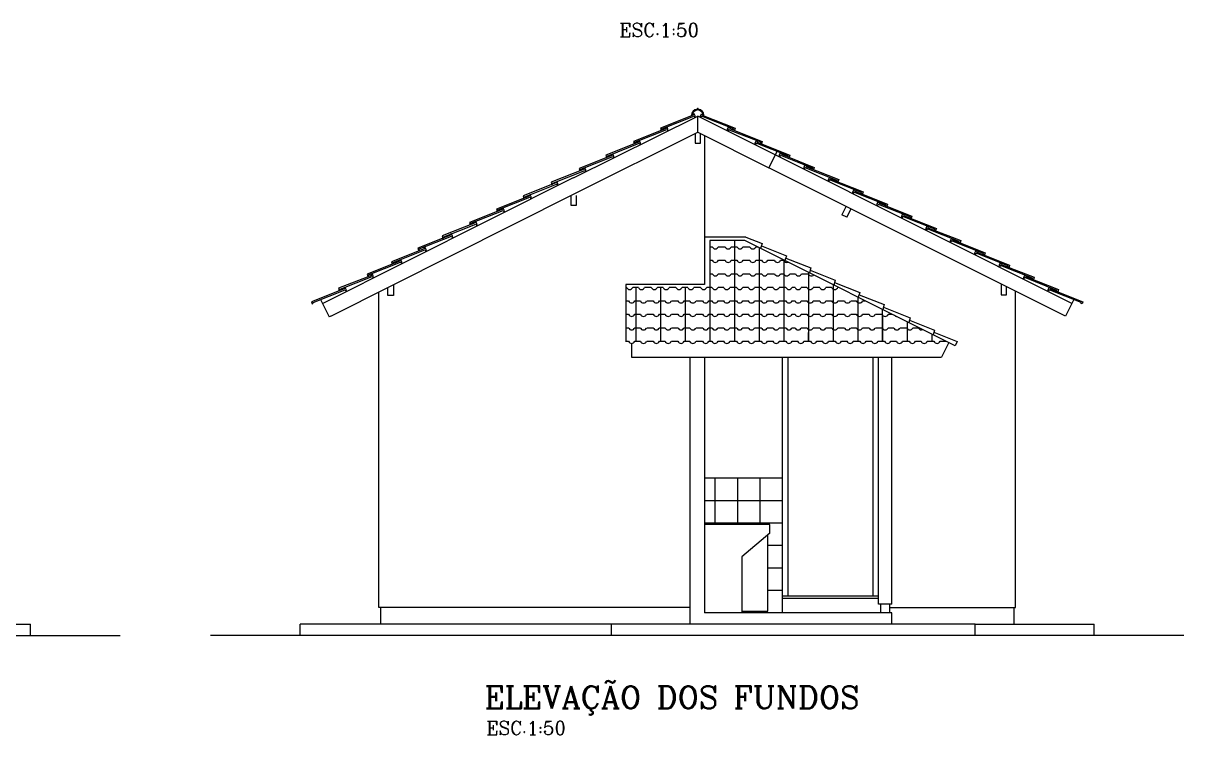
# Model space of a CAD drawing. Extents: x 359 to 444.1, y -24.8 to 1.
# Drawn here: x 414.43 to 424.78, y -24.74 to -18.4 of the extents above; entities that cross this region are included whole.
import ezdxf

# ---------------------------------------------------------------- set-up
doc = ezdxf.new("R2010")
doc.units = 0
doc.header["$LTSCALE"] = 20
doc.linetypes.add('DASHED2', pattern=[0.375, 0.25, -0.125])
for name, color, linetype in [('AZULEJO', 30, 'CONTINUOUS'), ('CONCRETO', 5, 'CONTINUOUS'), ('CORTETERRA', 244, 'CONTINUOUS'), ('PAREDE', 7, 'CONTINUOUS'), ('PORTA', 1, 'CONTINUOUS'), ('TELHADO', 30, 'CONTINUOUS'), ('TEXTO', 1, 'CONTINUOUS'), ('VISPAREDE', 5, 'CONTINUOUS'), ('VISTAL', 30, 'CONTINUOUS'), ('VISTAP', 244, 'CONTINUOUS')]:
    doc.layers.add(name, color=color, linetype=linetype)
doc.styles.add('ROMANC', font='ROMANC.SHX')

msp = doc.modelspace()

# ---------------------------------------------------------------- linework, layer by layer
at = {"layer": 'AZULEJO', "color": 30}
for p, q in [((421.204, -22.456), (420.508, -22.456)), ((420.604, -22.868), (420.604, -22.456)), ((420.804, -22.868), (420.804, -22.456)), ((421.004, -22.868), (421.004, -22.456)), ((421.204, -22.656), (420.508, -22.656)), ((421.204, -22.856), (420.508, -22.856)), ((421.204, -23.056), (421.071, -23.056)), ((421.204, -23.256), (421.071, -23.256)), ((421.204, -23.456), (421.071, -23.456))]:
    msp.add_line(p, q, dxfattribs=at)
at = {"layer": 'CONCRETO', "color": 244}
msp.add_line((421.089, -22.868), (420.508, -22.868), dxfattribs=at)
at = {"layer": 'CORTETERRA', "color": 3, "linetype": 'CONTINUOUS'}
msp.add_line((424.782, -23.856), (416.103, -23.856), dxfattribs=at)
at = {"layer": 'PAREDE', "color": 5}
for p, q in [((417.603, -23.606), (417.603, -20.796)), ((422.059, -23.576), (422.059, -21.376)), ((422.179, -23.576), (422.179, -21.376)), ((422.179, -23.576), (422.059, -23.576)), ((422.079, -23.656), (422.079, -23.576)), ((422.159, -23.656), (422.159, -23.576)), ((420.378, -23.606), (417.603, -23.606)), ((417.618, -23.606), (417.618, -23.756)), ((422.178, -23.656), (420.508, -23.656)), ((422.178, -23.756), (422.178, -23.656)), ((422.92, -23.756), (416.903, -23.756)), ((416.903, -23.856), (416.903, -23.756)), ((419.678, -23.856), (419.678, -23.756)), ((422.92, -23.856), (422.92, -23.756))]:
    msp.add_line(p, q, dxfattribs=at)
at = {"layer": 'PAREDE', "color": 244}
msp.add_line((421.089, -22.944), (421.089, -22.868), dxfattribs=at)
at = {"layer": 'PORTA', "color": 244}
for p, q in [((421.204, -23.656), (421.204, -21.376)), ((421.254, -23.506), (421.254, -21.376)), ((422.012, -23.506), (422.012, -21.376)), ((422.062, -23.506), (421.204, -23.506)), ((422.062, -23.526), (421.204, -23.526))]:
    msp.add_line(p, q, dxfattribs=at)
at = {"layer": 'TELHADO', "color": 5, "linetype": 'CONTINUOUS'}
for p, q in [((419.34, -19.778), (420.448, -19.229)), ((420.407, -19.22), (420.114, -19.335)), ((420.128, -19.342), (420.413, -19.229)), ((420.4, -19.218), (420.392, -19.222)), ((420.415, -19.209), (420.405, -19.212)), ((420.405, -19.212), (420.407, -19.22)), ((420.413, -19.229), (420.421, -19.24)), ((420.423, -19.226), (420.415, -19.209)), ((420.421, -19.24), (420.426, -19.238)), ((420.426, -19.238), (420.423, -19.226)), ((420.444, -19.162), (420.441, -19.167)), ((420.45, -19.162), (420.444, -19.162)), ((420.448, -19.371), (420.448, -19.229)), ((421.138, -19.574), (420.448, -19.229)), ((420.45, -19.162), (420.453, -19.167)), ((420.469, -19.238), (420.472, -19.226)), ((420.474, -19.24), (420.469, -19.238)), ((420.472, -19.226), (420.48, -19.209)), ((420.481, -19.23), (420.474, -19.24)), ((420.48, -19.209), (420.489, -19.212)), ((420.767, -19.342), (420.481, -19.23)), ((420.489, -19.212), (420.488, -19.22)), ((420.488, -19.22), (420.781, -19.336)), ((420.502, -19.221), (420.494, -19.218)), ((420.166, -19.339), (419.873, -19.455)), ((419.887, -19.461), (420.173, -19.349)), ((420.114, -19.335), (420.12, -19.354)), ((420.12, -19.354), (420.127, -19.351)), ((420.127, -19.351), (420.128, -19.342)), ((420.174, -19.328), (420.165, -19.331)), ((420.165, -19.331), (420.166, -19.339)), ((420.173, -19.349), (420.18, -19.359)), ((420.182, -19.345), (420.174, -19.328)), ((420.185, -19.357), (420.182, -19.345)), ((420.711, -19.358), (420.714, -19.346)), ((420.714, -19.346), (420.722, -19.329)), ((420.723, -19.35), (420.716, -19.36)), ((420.722, -19.329), (420.732, -19.332)), ((421.009, -19.462), (420.723, -19.35)), ((420.732, -19.332), (420.73, -19.34)), ((420.73, -19.34), (421.023, -19.456)), ((420.767, -19.352), (420.767, -19.342)), ((420.775, -19.355), (420.767, -19.352)), ((420.781, -19.336), (420.775, -19.355)), ((419.34, -19.923), (420.448, -19.371)), ((419.873, -19.455), (419.879, -19.474)), ((419.927, -19.451), (419.918, -19.454)), ((419.918, -19.454), (419.919, -19.462)), ((419.936, -19.468), (419.927, -19.451)), ((420.18, -19.359), (420.185, -19.357)), ((420.423, -19.384), (420.423, -19.471)), ((420.448, -19.371), (421.081, -19.688)), ((420.473, -19.471), (420.473, -19.383)), ((420.716, -19.36), (420.711, -19.358)), ((420.959, -19.466), (420.968, -19.449)), ((420.968, -19.449), (420.977, -19.453)), ((420.977, -19.453), (420.976, -19.461)), ((421.023, -19.456), (421.017, -19.475)), ((419.919, -19.462), (419.627, -19.578)), ((419.641, -19.584), (419.926, -19.471)), ((419.879, -19.474), (419.887, -19.47)), ((419.887, -19.47), (419.887, -19.461)), ((419.926, -19.471), (419.933, -19.482)), ((419.933, -19.482), (419.939, -19.48)), ((419.939, -19.48), (419.936, -19.468)), ((420.423, -19.471), (420.473, -19.471)), ((420.956, -19.478), (420.959, -19.466)), ((420.962, -19.48), (420.956, -19.478)), ((420.969, -19.47), (420.962, -19.48)), ((421.254, -19.583), (420.969, -19.47)), ((420.976, -19.461), (421.268, -19.576)), ((421.009, -19.471), (421.009, -19.462)), ((421.017, -19.475), (421.009, -19.471)), ((421.153, -19.543), (421.081, -19.688)), ((419.682, -19.58), (419.39, -19.695)), ((419.404, -19.702), (419.689, -19.589)), ((419.627, -19.578), (419.633, -19.596)), ((419.633, -19.596), (419.64, -19.593)), ((419.64, -19.593), (419.641, -19.584)), ((419.69, -19.568), (419.681, -19.572)), ((419.681, -19.572), (419.682, -19.58)), ((419.689, -19.589), (419.696, -19.599)), ((419.699, -19.585), (419.69, -19.568)), ((419.696, -19.599), (419.702, -19.597)), ((419.702, -19.597), (419.699, -19.585)), ((421.255, -19.592), (421.254, -19.583)), ((421.262, -19.595), (421.255, -19.592)), ((421.268, -19.576), (421.262, -19.595)), ((419.433, -19.702), (419.14, -19.818)), ((419.154, -19.825), (419.439, -19.712)), ((419.39, -19.695), (419.396, -19.714)), ((419.396, -19.714), (419.403, -19.711)), ((419.403, -19.711), (419.404, -19.702)), ((419.441, -19.691), (419.431, -19.694)), ((419.431, -19.694), (419.433, -19.702)), ((419.439, -19.712), (419.447, -19.722)), ((419.449, -19.708), (419.441, -19.691)), ((419.447, -19.722), (419.452, -19.72)), ((419.452, -19.72), (419.449, -19.708)), ((417.1, -20.897), (419.34, -19.777)), ((419.182, -19.824), (418.89, -19.94)), ((418.904, -19.947), (419.189, -19.834)), ((419.14, -19.818), (419.146, -19.837)), ((419.146, -19.837), (419.153, -19.834)), ((419.153, -19.834), (419.154, -19.825)), ((419.19, -19.813), (419.181, -19.816)), ((419.181, -19.816), (419.182, -19.824)), ((419.189, -19.834), (419.196, -19.844)), ((419.199, -19.83), (419.19, -19.813)), ((419.196, -19.844), (419.202, -19.842)), ((419.202, -19.842), (419.199, -19.83)), ((417.174, -21.011), (419.34, -19.923)), ((418.944, -19.942), (418.652, -20.058)), ((418.666, -20.065), (418.951, -19.952)), ((418.89, -19.94), (418.896, -19.959)), ((418.896, -19.959), (418.903, -19.956)), ((418.903, -19.956), (418.904, -19.947)), ((418.952, -19.931), (418.943, -19.934)), ((418.943, -19.934), (418.944, -19.942)), ((418.951, -19.952), (418.958, -19.962)), ((418.961, -19.948), (418.952, -19.931)), ((418.958, -19.962), (418.964, -19.96)), ((418.964, -19.96), (418.961, -19.948)), ((419.315, -19.935), (419.315, -20.023)), ((419.365, -20.023), (419.365, -19.935)), ((418.704, -20.06), (418.411, -20.176)), ((418.425, -20.183), (418.711, -20.07)), ((418.652, -20.058), (418.658, -20.077)), ((418.658, -20.077), (418.665, -20.074)), ((418.665, -20.074), (418.666, -20.065)), ((418.712, -20.049), (418.702, -20.052)), ((418.702, -20.052), (418.704, -20.06)), ((418.711, -20.07), (418.718, -20.08)), ((418.72, -20.066), (418.712, -20.049)), ((418.718, -20.08), (418.723, -20.078)), ((418.723, -20.078), (418.72, -20.066)), ((419.315, -20.023), (419.365, -20.023)), ((418.461, -20.18), (418.168, -20.296)), ((418.411, -20.176), (418.417, -20.195)), ((418.469, -20.169), (418.46, -20.172)), ((418.46, -20.172), (418.461, -20.18)), ((418.477, -20.186), (418.469, -20.169)), ((418.182, -20.303), (418.468, -20.19)), ((418.251, -20.278), (418.242, -20.281)), ((418.242, -20.281), (418.243, -20.289)), ((418.26, -20.295), (418.251, -20.278)), ((418.417, -20.195), (418.425, -20.192)), ((418.425, -20.192), (418.425, -20.183)), ((418.468, -20.19), (418.475, -20.2)), ((418.475, -20.2), (418.48, -20.198)), ((418.48, -20.198), (418.477, -20.186)), ((418.243, -20.289), (417.951, -20.405)), ((417.964, -20.412), (418.25, -20.299)), ((418.168, -20.296), (418.174, -20.315)), ((418.174, -20.315), (418.182, -20.312)), ((418.182, -20.312), (418.182, -20.303)), ((418.25, -20.299), (418.257, -20.309)), ((418.257, -20.309), (418.262, -20.307)), ((418.262, -20.307), (418.26, -20.295)), ((420.875, -20.306), (420.508, -20.306)), ((420.554, -20.337), (420.554, -21.234)), ((420.867, -20.337), (420.554, -20.337)), ((420.774, -20.337), (420.774, -21.234)), ((422.742, -21.274), (420.867, -20.337)), ((420.875, -20.306), (421.021, -20.364)), ((421.021, -20.364), (421.007, -20.407)), ((421.015, -20.384), (421.239, -20.473)), ((418.009, -20.411), (417.716, -20.527)), ((417.73, -20.534), (418.015, -20.421)), ((417.951, -20.405), (417.956, -20.424)), ((417.956, -20.424), (417.964, -20.421)), ((417.964, -20.421), (417.964, -20.412)), ((418.017, -20.4), (418.007, -20.403)), ((418.007, -20.403), (418.009, -20.411)), ((418.015, -20.421), (418.023, -20.431)), ((418.025, -20.417), (418.017, -20.4)), ((418.023, -20.431), (418.028, -20.429)), ((418.028, -20.429), (418.025, -20.417)), ((420.554, -20.393), (420.576, -20.393)), ((420.632, -20.393), (420.672, -20.393)), ((420.672, -20.393), (420.691, -20.393)), ((420.746, -20.393), (420.796, -20.393)), ((420.852, -20.393), (420.892, -20.393)), ((420.892, -20.393), (420.911, -20.393)), ((420.966, -20.393), (420.979, -20.393)), ((420.994, -20.4), (420.994, -21.234)), ((421.239, -20.473), (421.225, -20.516)), ((417.791, -20.52), (417.498, -20.636)), ((417.512, -20.642), (417.798, -20.53)), ((417.716, -20.527), (417.722, -20.546)), ((417.722, -20.546), (417.729, -20.543)), ((417.729, -20.543), (417.73, -20.534)), ((417.799, -20.509), (417.789, -20.512)), ((417.789, -20.512), (417.791, -20.52)), ((417.798, -20.53), (417.805, -20.54)), ((417.807, -20.526), (417.799, -20.509)), ((417.805, -20.54), (417.81, -20.538)), ((417.81, -20.538), (417.807, -20.526)), ((420.554, -20.513), (420.576, -20.513)), ((420.632, -20.513), (420.672, -20.513)), ((420.672, -20.513), (420.691, -20.513)), ((420.746, -20.513), (420.796, -20.513)), ((420.852, -20.513), (420.892, -20.513)), ((420.892, -20.513), (420.911, -20.513)), ((420.966, -20.513), (421.016, -20.513)), ((421.072, -20.513), (421.112, -20.513)), ((421.112, -20.513), (421.131, -20.513)), ((421.186, -20.513), (421.194, -20.513)), ((421.194, -20.513), (421.213, -20.513)), ((421.214, -20.51), (421.214, -21.234)), ((421.232, -20.493), (421.456, -20.581)), ((421.456, -20.581), (421.443, -20.625)), ((417.538, -20.648), (417.245, -20.763)), ((417.259, -20.77), (417.545, -20.657)), ((417.498, -20.636), (417.504, -20.655)), ((417.504, -20.655), (417.512, -20.652)), ((417.512, -20.652), (417.512, -20.642)), ((417.546, -20.637), (417.536, -20.64)), ((417.536, -20.64), (417.538, -20.648)), ((417.545, -20.657), (417.552, -20.668)), ((417.554, -20.654), (417.546, -20.637)), ((417.552, -20.668), (417.557, -20.666)), ((417.557, -20.666), (417.554, -20.654)), ((420.554, -20.633), (420.576, -20.633)), ((420.632, -20.633), (420.672, -20.633)), ((420.672, -20.633), (420.691, -20.633)), ((420.746, -20.633), (420.796, -20.633)), ((420.852, -20.633), (420.892, -20.633)), ((420.892, -20.633), (420.911, -20.633)), ((420.966, -20.633), (421.016, -20.633)), ((421.072, -20.633), (421.112, -20.633)), ((421.112, -20.633), (421.131, -20.633)), ((421.186, -20.633), (421.194, -20.633)), ((421.194, -20.633), (421.213, -20.633)), ((421.269, -20.633), (421.319, -20.633)), ((421.374, -20.633), (421.414, -20.633)), ((421.414, -20.633), (421.433, -20.633)), ((421.434, -20.62), (421.434, -21.234)), ((421.45, -20.602), (421.674, -20.69)), ((421.674, -20.69), (421.661, -20.734)), ((417.295, -20.767), (417.003, -20.883)), ((417.017, -20.89), (417.302, -20.777)), ((417.245, -20.763), (417.251, -20.782)), ((417.251, -20.782), (417.259, -20.779)), ((417.259, -20.779), (417.259, -20.77)), ((417.303, -20.756), (417.294, -20.759)), ((417.294, -20.759), (417.295, -20.767)), ((417.302, -20.777), (417.309, -20.787)), ((417.312, -20.773), (417.303, -20.756)), ((417.309, -20.787), (417.315, -20.785)), ((417.315, -20.785), (417.312, -20.773)), ((417.683, -20.828), (417.683, -20.756)), ((417.733, -20.731), (417.733, -20.828)), ((420.508, -20.729), (419.805, -20.729)), ((419.805, -20.729), (419.805, -21.234)), ((419.805, -20.754), (419.812, -20.754)), ((419.868, -20.754), (419.918, -20.754)), ((419.894, -20.756), (419.894, -21.234)), ((419.973, -20.754), (420.013, -20.754)), ((420.013, -20.754), (420.032, -20.754)), ((420.088, -20.754), (420.138, -20.754)), ((420.114, -20.756), (420.114, -21.234)), ((420.193, -20.754), (420.233, -20.754)), ((420.233, -20.754), (420.252, -20.754)), ((420.308, -20.754), (420.358, -20.754)), ((420.334, -20.756), (420.334, -21.234)), ((420.413, -20.754), (420.453, -20.754)), ((420.453, -20.754), (420.472, -20.754)), ((420.528, -20.754), (420.554, -20.754)), ((420.554, -20.754), (420.573, -20.754)), ((420.628, -20.754), (420.679, -20.754)), ((420.734, -20.754), (420.774, -20.754)), ((420.774, -20.754), (420.793, -20.754)), ((420.848, -20.754), (420.899, -20.754)), ((420.954, -20.754), (420.994, -20.754)), ((420.994, -20.754), (421.013, -20.754)), ((421.068, -20.754), (421.119, -20.754)), ((421.174, -20.754), (421.214, -20.754)), ((421.214, -20.754), (421.233, -20.754)), ((421.288, -20.754), (421.296, -20.754)), ((421.296, -20.754), (421.315, -20.754)), ((421.371, -20.754), (421.421, -20.754)), ((421.476, -20.754), (421.516, -20.754)), ((421.516, -20.754), (421.535, -20.754)), ((421.591, -20.754), (421.641, -20.754)), ((421.654, -20.73), (421.654, -21.234)), ((421.668, -20.711), (421.892, -20.799)), ((421.696, -20.754), (421.703, -20.754)), ((421.892, -20.799), (421.879, -20.842)), ((417.003, -20.883), (417.009, -20.902)), ((417.009, -20.902), (417.016, -20.899)), ((417.016, -20.899), (417.017, -20.89)), ((417.083, -20.863), (417.161, -21.018)), ((417.733, -20.828), (417.683, -20.828)), ((419.804, -20.874), (419.811, -20.874)), ((419.811, -20.874), (419.831, -20.874)), ((419.886, -20.874), (419.936, -20.874)), ((419.992, -20.874), (420.032, -20.874)), ((420.031, -20.874), (420.051, -20.874)), ((420.106, -20.874), (420.156, -20.874)), ((420.212, -20.874), (420.251, -20.874)), ((420.251, -20.874), (420.271, -20.874)), ((420.326, -20.874), (420.376, -20.874)), ((420.432, -20.874), (420.471, -20.874)), ((420.471, -20.874), (420.491, -20.874)), ((420.546, -20.874), (420.554, -20.874)), ((420.554, -20.874), (420.573, -20.874)), ((420.628, -20.874), (420.679, -20.874)), ((420.734, -20.874), (420.774, -20.874)), ((420.774, -20.874), (420.793, -20.874)), ((420.848, -20.874), (420.899, -20.874)), ((420.954, -20.874), (420.994, -20.874)), ((420.994, -20.874), (421.013, -20.874)), ((421.068, -20.874), (421.119, -20.874)), ((421.174, -20.874), (421.214, -20.874)), ((421.214, -20.874), (421.233, -20.874)), ((421.288, -20.874), (421.296, -20.874)), ((421.296, -20.874), (421.315, -20.874)), ((421.371, -20.874), (421.421, -20.874)), ((421.476, -20.874), (421.516, -20.874)), ((421.516, -20.874), (421.535, -20.874)), ((421.591, -20.874), (421.641, -20.874)), ((421.696, -20.874), (421.736, -20.874)), ((421.736, -20.874), (421.755, -20.874)), ((421.811, -20.874), (421.861, -20.874)), ((421.874, -20.84), (421.874, -21.234)), ((421.886, -20.82), (422.11, -20.908)), ((421.916, -20.874), (421.943, -20.874)), ((419.804, -20.994), (419.811, -20.994)), ((419.811, -20.994), (419.831, -20.994)), ((419.886, -20.994), (419.936, -20.994)), ((419.992, -20.994), (420.032, -20.994)), ((420.031, -20.994), (420.051, -20.994)), ((420.106, -20.994), (420.156, -20.994)), ((420.212, -20.994), (420.251, -20.994)), ((420.251, -20.994), (420.271, -20.994)), ((420.326, -20.994), (420.376, -20.994)), ((420.432, -20.994), (420.471, -20.994)), ((420.471, -20.994), (420.491, -20.994)), ((420.546, -20.994), (420.554, -20.994)), ((420.554, -20.994), (420.573, -20.994)), ((420.628, -20.994), (420.679, -20.994)), ((420.734, -20.994), (420.774, -20.994)), ((420.774, -20.994), (420.793, -20.994)), ((420.848, -20.994), (420.899, -20.994)), ((420.954, -20.994), (420.994, -20.994)), ((420.994, -20.994), (421.013, -20.994)), ((421.068, -20.994), (421.119, -20.994)), ((421.174, -20.994), (421.214, -20.994)), ((421.214, -20.994), (421.233, -20.994)), ((421.288, -20.994), (421.296, -20.994)), ((421.296, -20.994), (421.315, -20.994)), ((421.371, -20.994), (421.421, -20.994)), ((421.476, -20.994), (421.516, -20.994)), ((421.516, -20.994), (421.535, -20.994)), ((421.591, -20.994), (421.641, -20.994)), ((421.696, -20.994), (421.736, -20.994)), ((421.736, -20.994), (421.755, -20.994)), ((421.811, -20.994), (421.861, -20.994)), ((421.916, -20.994), (421.956, -20.994)), ((421.956, -20.994), (421.975, -20.994)), ((422.031, -20.994), (422.071, -20.994)), ((422.071, -20.994), (422.09, -20.994)), ((422.094, -21.234), (422.094, -20.95)), ((422.094, -20.999), (422.094, -21.234)), ((422.094, -20.999), (422.094, -21.107)), ((422.11, -20.908), (422.097, -20.951)), ((422.103, -20.932), (422.341, -21.026)), ((422.145, -20.994), (422.183, -20.994)), ((417.174, -21.011), (417.161, -21.018)), ((422.314, -21.06), (422.314, -21.234)), ((422.341, -21.026), (422.329, -21.067)), ((422.335, -21.046), (422.559, -21.135)), ((419.804, -21.114), (419.811, -21.114)), ((419.811, -21.114), (419.831, -21.114)), ((419.886, -21.114), (419.936, -21.114)), ((419.992, -21.114), (420.032, -21.114)), ((420.031, -21.114), (420.051, -21.114)), ((420.106, -21.114), (420.156, -21.114)), ((420.212, -21.114), (420.251, -21.114)), ((420.251, -21.114), (420.271, -21.114)), ((420.326, -21.114), (420.376, -21.114)), ((420.432, -21.114), (420.471, -21.114)), ((420.471, -21.114), (420.491, -21.114)), ((420.546, -21.114), (420.554, -21.114)), ((420.554, -21.114), (420.573, -21.114)), ((420.628, -21.114), (420.679, -21.114)), ((420.734, -21.114), (420.774, -21.114)), ((420.774, -21.114), (420.793, -21.114)), ((420.848, -21.114), (420.899, -21.114)), ((420.954, -21.114), (420.994, -21.114)), ((420.994, -21.114), (421.013, -21.114)), ((421.068, -21.114), (421.119, -21.114)), ((421.174, -21.114), (421.214, -21.114)), ((421.214, -21.114), (421.233, -21.114)), ((421.288, -21.114), (421.296, -21.114)), ((421.296, -21.114), (421.315, -21.114)), ((421.371, -21.114), (421.421, -21.114)), ((421.434, -21.234), (421.434, -21.156)), ((421.476, -21.114), (421.516, -21.114)), ((421.516, -21.114), (421.535, -21.114)), ((421.591, -21.114), (421.641, -21.114)), ((421.654, -21.156), (421.654, -21.234)), ((421.696, -21.114), (421.736, -21.114)), ((421.736, -21.114), (421.755, -21.114)), ((421.811, -21.114), (421.861, -21.114)), ((421.916, -21.114), (421.956, -21.114)), ((421.956, -21.114), (421.975, -21.114)), ((422.031, -21.114), (422.071, -21.114)), ((422.071, -21.114), (422.09, -21.114)), ((422.145, -21.114), (422.195, -21.114)), ((422.251, -21.114), (422.291, -21.114)), ((422.291, -21.114), (422.31, -21.114)), ((422.365, -21.114), (422.415, -21.114)), ((422.534, -21.17), (422.534, -21.234)), ((422.559, -21.135), (422.547, -21.176)), ((422.553, -21.155), (422.761, -21.238)), ((419.804, -21.234), (419.811, -21.234)), ((419.811, -21.234), (419.831, -21.234)), ((419.857, -21.253), (419.857, -21.376)), ((419.886, -21.234), (419.936, -21.234)), ((419.992, -21.234), (420.032, -21.234)), ((420.031, -21.234), (420.051, -21.234)), ((420.106, -21.234), (420.156, -21.234)), ((420.212, -21.234), (420.251, -21.234)), ((420.251, -21.234), (420.271, -21.234)), ((420.326, -21.234), (420.376, -21.234)), ((420.432, -21.234), (420.471, -21.234)), ((420.471, -21.234), (420.491, -21.234)), ((420.546, -21.234), (420.554, -21.234)), ((420.554, -21.234), (420.573, -21.234)), ((420.628, -21.234), (420.679, -21.234)), ((420.734, -21.234), (420.774, -21.234)), ((420.774, -21.234), (420.793, -21.234)), ((420.848, -21.234), (420.899, -21.234)), ((420.954, -21.234), (420.994, -21.234)), ((420.994, -21.234), (421.013, -21.234)), ((421.068, -21.234), (421.119, -21.234)), ((421.174, -21.234), (421.214, -21.234)), ((421.214, -21.234), (421.233, -21.234)), ((421.288, -21.234), (421.339, -21.234)), ((421.394, -21.234), (421.434, -21.234)), ((421.434, -21.234), (421.453, -21.234)), ((421.508, -21.234), (421.559, -21.234)), ((421.614, -21.234), (421.654, -21.234)), ((421.654, -21.234), (421.673, -21.234)), ((421.728, -21.234), (421.779, -21.234)), ((421.834, -21.234), (421.874, -21.234)), ((421.874, -21.234), (421.893, -21.234)), ((421.948, -21.234), (421.999, -21.234)), ((422.054, -21.234), (422.094, -21.234)), ((422.094, -21.234), (422.113, -21.234)), ((422.168, -21.234), (422.219, -21.234)), ((422.274, -21.234), (422.314, -21.234)), ((422.314, -21.234), (422.333, -21.234)), ((422.388, -21.234), (422.439, -21.234)), ((422.494, -21.234), (422.534, -21.234)), ((422.534, -21.234), (422.553, -21.234)), ((422.608, -21.234), (422.648, -21.234)), ((422.686, -21.245), (422.62, -21.376)), ((422.648, -21.234), (422.664, -21.234)), ((422.761, -21.238), (422.742, -21.274))]:
    msp.add_line(p, q, dxfattribs=at)
at = {"layer": 'TELHADO', "color": 1, "linetype": 'CONTINUOUS'}
for p, q in [((421.177, -19.575), (421.185, -19.558)), ((421.185, -19.558), (421.195, -19.561)), ((423.784, -20.897), (421.138, -19.574)), ((421.174, -19.587), (421.177, -19.575)), ((421.179, -19.589), (421.174, -19.587)), ((421.187, -19.579), (421.179, -19.589)), ((421.472, -19.692), (421.187, -19.579)), ((421.195, -19.561), (421.193, -19.569)), ((421.193, -19.569), (421.486, -19.685)), ((423.727, -21.011), (421.081, -19.688)), ((421.392, -19.696), (421.395, -19.684)), ((421.397, -19.698), (421.392, -19.696)), ((421.395, -19.684), (421.403, -19.667)), ((421.404, -19.688), (421.397, -19.698)), ((421.403, -19.667), (421.413, -19.67)), ((421.69, -19.801), (421.404, -19.688)), ((421.413, -19.67), (421.411, -19.678)), ((421.411, -19.678), (421.704, -19.794)), ((421.473, -19.701), (421.472, -19.692)), ((421.48, -19.704), (421.473, -19.701)), ((421.486, -19.685), (421.48, -19.704)), ((421.61, -19.805), (421.613, -19.793)), ((421.615, -19.807), (421.61, -19.805)), ((421.613, -19.793), (421.621, -19.776)), ((421.622, -19.797), (421.615, -19.807)), ((421.621, -19.776), (421.63, -19.779)), ((421.908, -19.91), (421.622, -19.797)), ((421.63, -19.779), (421.629, -19.787)), ((421.629, -19.787), (421.922, -19.903)), ((421.69, -19.81), (421.69, -19.801)), ((421.698, -19.813), (421.69, -19.81)), ((421.704, -19.794), (421.698, -19.813)), ((421.828, -19.914), (421.83, -19.902)), ((421.833, -19.916), (421.828, -19.914)), ((421.83, -19.902), (421.839, -19.885)), ((421.84, -19.906), (421.833, -19.916)), ((421.839, -19.885), (421.848, -19.888)), ((422.125, -20.018), (421.84, -19.906)), ((421.848, -19.888), (421.847, -19.896)), ((421.847, -19.896), (422.139, -20.012)), ((421.908, -19.919), (421.908, -19.91)), ((421.916, -19.922), (421.908, -19.919)), ((421.922, -19.903), (421.916, -19.922)), ((422.045, -20.023), (422.048, -20.011)), ((422.051, -20.025), (422.045, -20.023)), ((422.048, -20.011), (422.057, -19.994)), ((422.058, -20.015), (422.051, -20.025)), ((422.057, -19.994), (422.066, -19.997)), ((422.343, -20.127), (422.058, -20.015)), ((422.066, -19.997), (422.065, -20.005)), ((422.065, -20.005), (422.357, -20.121)), ((422.126, -20.027), (422.125, -20.018)), ((422.134, -20.031), (422.126, -20.027)), ((422.139, -20.012), (422.134, -20.031)), ((421.777, -20.13), (421.732, -20.108)), ((422.263, -20.132), (422.266, -20.12)), ((422.268, -20.134), (422.263, -20.132)), ((422.266, -20.12), (422.274, -20.103)), ((422.276, -20.123), (422.268, -20.134)), ((422.274, -20.103), (422.284, -20.106)), ((422.561, -20.236), (422.276, -20.123)), ((422.284, -20.106), (422.282, -20.114)), ((422.282, -20.114), (422.575, -20.23)), ((422.344, -20.136), (422.343, -20.127)), ((422.351, -20.139), (422.344, -20.136)), ((422.357, -20.121), (422.351, -20.139)), ((422.481, -20.241), (422.484, -20.228)), ((422.486, -20.243), (422.481, -20.241)), ((422.484, -20.228), (422.492, -20.212)), ((422.493, -20.232), (422.486, -20.243)), ((422.492, -20.212), (422.502, -20.215)), ((422.779, -20.345), (422.493, -20.232)), ((422.502, -20.215), (422.5, -20.223)), ((422.5, -20.223), (422.793, -20.338)), ((422.562, -20.245), (422.561, -20.236)), ((422.569, -20.248), (422.562, -20.245)), ((422.575, -20.23), (422.569, -20.248)), ((422.699, -20.35), (422.702, -20.337)), ((422.704, -20.352), (422.699, -20.35)), ((422.702, -20.337), (422.71, -20.32)), ((422.711, -20.341), (422.704, -20.352)), ((422.71, -20.32), (422.719, -20.324)), ((422.997, -20.454), (422.711, -20.341)), ((422.719, -20.324), (422.718, -20.332)), ((422.718, -20.332), (423.011, -20.447)), ((422.917, -20.458), (422.919, -20.446)), ((422.922, -20.461), (422.917, -20.458)), ((422.919, -20.446), (422.928, -20.429)), ((422.929, -20.45), (422.922, -20.461)), ((422.928, -20.429), (422.937, -20.433)), ((423.214, -20.563), (422.929, -20.45)), ((422.937, -20.433), (422.936, -20.441)), ((422.936, -20.441), (423.228, -20.556)), ((422.997, -20.463), (422.997, -20.454)), ((423.005, -20.466), (422.997, -20.463)), ((423.011, -20.447), (423.005, -20.466)), ((423.134, -20.567), (423.137, -20.555)), ((423.14, -20.569), (423.134, -20.567)), ((423.137, -20.555), (423.146, -20.538)), ((423.147, -20.559), (423.14, -20.569)), ((423.146, -20.538), (423.155, -20.541)), ((423.432, -20.672), (423.147, -20.559)), ((423.155, -20.541), (423.154, -20.55)), ((423.154, -20.55), (423.446, -20.665)), ((423.215, -20.572), (423.214, -20.563)), ((423.223, -20.575), (423.215, -20.572)), ((423.228, -20.556), (423.223, -20.575)), ((423.352, -20.676), (423.355, -20.664)), ((423.357, -20.678), (423.352, -20.676)), ((423.355, -20.664), (423.363, -20.647)), ((423.365, -20.668), (423.357, -20.678)), ((423.363, -20.647), (423.373, -20.65)), ((423.65, -20.781), (423.365, -20.668)), ((423.373, -20.65), (423.371, -20.658)), ((423.371, -20.658), (423.664, -20.774)), ((423.433, -20.681), (423.432, -20.672)), ((423.44, -20.684), (423.433, -20.681)), ((423.446, -20.665), (423.44, -20.684)), ((423.152, -20.723), (423.152, -20.821)), ((423.202, -20.821), (423.202, -20.748)), ((423.57, -20.785), (423.573, -20.773)), ((423.575, -20.787), (423.57, -20.785)), ((423.573, -20.773), (423.581, -20.756)), ((423.582, -20.777), (423.575, -20.787)), ((423.581, -20.756), (423.591, -20.759)), ((423.868, -20.89), (423.582, -20.777)), ((423.591, -20.759), (423.589, -20.767)), ((423.589, -20.767), (423.882, -20.883)), ((423.651, -20.79), (423.65, -20.781)), ((423.658, -20.793), (423.651, -20.79)), ((423.664, -20.774), (423.658, -20.793)), ((423.152, -20.821), (423.202, -20.821)), ((423.801, -20.863), (423.727, -21.011)), ((423.868, -20.899), (423.868, -20.89)), ((423.876, -20.902), (423.868, -20.899)), ((423.882, -20.883), (423.876, -20.902))]:
    msp.add_line(p, q, dxfattribs=at)
at = {"layer": 'TELHADO', "color": 1, "linetype": 'DASHED2'}
for p, q in [((422.779, -20.354), (422.779, -20.345)), ((422.787, -20.357), (422.779, -20.354)), ((422.793, -20.338), (422.787, -20.357))]:
    msp.add_line(p, q, dxfattribs=at)
at = {"layer": 'TELHADO', "color": 244, "linetype": 'CONTINUOUS'}
for p, q in [((423.282, -23.606), (423.282, -20.788)), ((423.982, -23.856), (423.982, -23.756))]:
    msp.add_line(p, q, dxfattribs=at)
at = {"layer": 'TELHADO', "color": 5}
msp.add_line((419.857, -21.376), (422.62, -21.376), dxfattribs=at)
at = {"layer": 'TELHADO', "color": 1, "linetype": 'CONTINUOUS'}
for points in [[(421.77, -20.032), (421.732, -20.108)], [(421.777, -20.13), (421.815, -20.054)]]:
    msp.add_lwpolyline(points, dxfattribs=at)
at = {"layer": 'TELHADO', "color": 30, "linetype": 'CONTINUOUS'}
for points in [[(421.071, -23.639), (421.071, -22.959)], [(420.841, -23.639), (421.071, -23.639)]]:
    msp.add_lwpolyline(points, dxfattribs=at)
at = {"layer": 'TELHADO', "color": 5, "linetype": 'CONTINUOUS'}
for centre, radius, start, end in [((420.447, -19.221), 0.0551, 96.0695, 180.1514), ((420.447, -19.221), 0.0471, 4.1214, 176.2769), ((420.447, -19.221), 0.0551, 0.1791, 84.3039), ((420.604, -20.382), 0.0297, 201.0517, 338.9483), ((420.719, -20.382), 0.0297, 201.0517, 338.9483), ((420.824, -20.382), 0.0297, 201.0517, 338.9483), ((420.939, -20.382), 0.0297, 201.0517, 338.9483), ((420.604, -20.502), 0.0297, 201.0517, 338.9483), ((420.719, -20.502), 0.0297, 201.0517, 338.9483), ((420.824, -20.502), 0.0297, 201.0517, 338.9483), ((420.939, -20.502), 0.0297, 201.0517, 338.9483), ((421.044, -20.502), 0.0297, 201.0517, 338.9483), ((421.159, -20.502), 0.0297, 201.0517, 338.9483), ((421.241, -20.502), 0.0297, 201.0517, 292.6848), ((420.604, -20.622), 0.0297, 201.0517, 338.9483), ((420.719, -20.622), 0.0297, 201.0517, 338.9483), ((420.824, -20.622), 0.0297, 201.0517, 338.9483), ((420.939, -20.622), 0.0297, 201.0517, 338.9483), ((421.044, -20.622), 0.0297, 201.0517, 338.9483), ((421.159, -20.622), 0.0297, 201.0517, 338.9483), ((421.241, -20.622), 0.0297, 201.0517, 338.9483), ((421.346, -20.622), 0.0297, 201.0517, 338.9483), ((421.461, -20.622), 0.0297, 201.0517, 313.0823), ((419.84, -20.744), 0.0297, 201.0517, 338.9483), ((419.946, -20.744), 0.0297, 201.0517, 338.9483), ((420.06, -20.744), 0.0297, 201.0517, 338.9483), ((420.166, -20.744), 0.0297, 201.0517, 338.9483), ((420.28, -20.744), 0.0297, 201.0517, 338.9483), ((420.386, -20.744), 0.0297, 201.0517, 338.9483), ((420.5, -20.744), 0.0297, 201.0517, 338.9483), ((420.601, -20.744), 0.0297, 201.0517, 338.9483), ((420.706, -20.744), 0.0297, 201.0517, 338.9483), ((420.821, -20.744), 0.0297, 201.0517, 338.9483), ((420.926, -20.744), 0.0297, 201.0517, 338.9483), ((421.041, -20.744), 0.0297, 201.0517, 338.9483), ((421.146, -20.744), 0.0297, 201.0517, 338.9483), ((421.261, -20.744), 0.0297, 201.0517, 338.9483), ((421.343, -20.744), 0.0297, 201.0517, 338.9483), ((421.449, -20.744), 0.0297, 201.0517, 338.9483), ((421.563, -20.744), 0.0297, 201.0517, 338.9483), ((421.669, -20.744), 0.0297, 201.0517, 338.9483), ((419.858, -20.864), 0.0297, 201.0517, 338.9483), ((419.964, -20.864), 0.0297, 201.0517, 338.9483), ((420.078, -20.864), 0.0297, 201.0517, 338.9483), ((420.184, -20.864), 0.0297, 201.0517, 338.9483), ((420.298, -20.864), 0.0297, 201.0517, 338.9483), ((420.404, -20.864), 0.0297, 201.0517, 338.9483), ((420.518, -20.864), 0.0297, 201.0517, 338.9483), ((420.601, -20.864), 0.0297, 201.0517, 338.9483), ((420.706, -20.864), 0.0297, 201.0517, 338.9483), ((420.821, -20.864), 0.0297, 201.0517, 338.9483), ((420.926, -20.864), 0.0297, 201.0517, 338.9483), ((421.041, -20.864), 0.0297, 201.0517, 338.9483), ((421.146, -20.864), 0.0297, 201.0517, 338.9483), ((421.261, -20.864), 0.0297, 201.0517, 338.9483), ((421.343, -20.864), 0.0297, 201.0517, 338.9483), ((421.449, -20.864), 0.0297, 201.0517, 338.9483), ((421.563, -20.864), 0.0297, 201.0517, 338.9483), ((421.669, -20.864), 0.0297, 201.0517, 338.9483), ((421.783, -20.864), 0.0297, 201.0517, 338.9483), ((421.889, -20.864), 0.0297, 201.0517, 338.9483), ((419.858, -20.984), 0.0297, 201.0517, 338.9483), ((419.964, -20.984), 0.0297, 201.0517, 338.9483), ((420.078, -20.984), 0.0297, 201.0517, 338.9483), ((420.184, -20.984), 0.0297, 201.0517, 338.9483), ((420.298, -20.984), 0.0297, 201.0517, 338.9483), ((420.404, -20.984), 0.0297, 201.0517, 338.9483), ((420.518, -20.984), 0.0297, 201.0517, 338.9483), ((420.601, -20.984), 0.0297, 201.0517, 338.9483), ((420.706, -20.984), 0.0297, 201.0517, 338.9483), ((420.821, -20.984), 0.0297, 201.0517, 338.9483), ((420.926, -20.984), 0.0297, 201.0517, 338.9483), ((421.041, -20.984), 0.0297, 201.0517, 338.9483), ((421.146, -20.984), 0.0297, 201.0517, 338.9483), ((421.261, -20.984), 0.0297, 201.0517, 338.9483), ((421.343, -20.984), 0.0297, 201.0517, 338.9483), ((421.449, -20.984), 0.0297, 201.0517, 338.9483), ((421.563, -20.984), 0.0297, 201.0517, 338.9483), ((421.669, -20.984), 0.0297, 201.0517, 338.9483), ((421.783, -20.984), 0.0297, 201.0517, 338.9483), ((421.889, -20.984), 0.0297, 201.0517, 338.9483), ((422.003, -20.984), 0.0297, 201.0517, 338.9483), ((422.118, -20.984), 0.0297, 201.0517, 338.9483), ((422.223, -20.984), 0.0297, 220.9736, 265.9423), ((419.858, -21.104), 0.0297, 201.0517, 338.9483), ((419.964, -21.104), 0.0297, 201.0517, 338.9483), ((420.078, -21.104), 0.0297, 201.0517, 338.9483), ((420.184, -21.104), 0.0297, 201.0517, 338.9483), ((420.298, -21.104), 0.0297, 201.0517, 338.9483), ((420.404, -21.104), 0.0297, 201.0517, 338.9483), ((420.518, -21.104), 0.0297, 201.0517, 338.9483), ((420.601, -21.104), 0.0297, 201.0517, 338.9483), ((420.706, -21.104), 0.0297, 201.0517, 338.9483), ((420.821, -21.104), 0.0297, 201.0517, 338.9483), ((420.926, -21.104), 0.0297, 201.0517, 338.9483), ((421.041, -21.104), 0.0297, 201.0517, 338.9483), ((421.146, -21.104), 0.0297, 201.0517, 338.9483), ((421.261, -21.104), 0.0297, 201.0517, 338.9483), ((421.343, -21.104), 0.0297, 201.0517, 338.9483), ((421.449, -21.104), 0.0297, 201.0517, 338.9483), ((421.563, -21.104), 0.0297, 201.0517, 338.9483), ((421.669, -21.104), 0.0297, 201.0517, 338.9483), ((421.783, -21.104), 0.0297, 201.0517, 338.9483), ((421.889, -21.104), 0.0297, 201.0517, 338.9483), ((422.003, -21.104), 0.0297, 201.0517, 338.9483), ((422.118, -21.104), 0.0297, 201.0517, 338.9483), ((422.223, -21.104), 0.0297, 201.0517, 338.9483), ((422.338, -21.104), 0.0297, 201.0517, 338.9483), ((422.443, -21.104), 0.0297, 201.0517, 295.2081), ((419.858, -21.224), 0.0297, 201.0517, 338.9483), ((419.964, -21.224), 0.0297, 201.0517, 338.9483), ((420.078, -21.224), 0.0297, 201.0517, 338.9483), ((420.184, -21.224), 0.0297, 201.0517, 338.9483), ((420.298, -21.224), 0.0297, 201.0517, 338.9483), ((420.404, -21.224), 0.0297, 201.0517, 338.9483), ((420.518, -21.224), 0.0297, 201.0517, 338.9483), ((420.601, -21.224), 0.0297, 201.0517, 338.9483), ((420.706, -21.224), 0.0297, 201.0517, 338.9483), ((420.821, -21.224), 0.0297, 201.0517, 338.9483), ((420.926, -21.224), 0.0297, 201.0517, 338.9483), ((421.041, -21.224), 0.0297, 201.0517, 338.9483), ((421.146, -21.224), 0.0297, 201.0517, 338.9483), ((421.261, -21.224), 0.0297, 201.0517, 338.9483), ((421.366, -21.224), 0.0297, 201.0517, 338.9483), ((421.481, -21.224), 0.0297, 201.0517, 338.9483), ((421.586, -21.224), 0.0297, 201.0517, 338.9483), ((421.701, -21.224), 0.0297, 201.0517, 338.9483), ((421.806, -21.224), 0.0297, 201.0517, 338.9483), ((421.921, -21.224), 0.0297, 201.0517, 338.9483), ((422.026, -21.224), 0.0297, 201.0517, 338.9483), ((422.141, -21.224), 0.0297, 201.0517, 338.9483), ((422.246, -21.224), 0.0297, 201.0517, 338.9483), ((422.361, -21.224), 0.0297, 201.0517, 338.9483), ((422.466, -21.224), 0.0297, 201.0517, 338.9483), ((422.581, -21.224), 0.0297, 201.0517, 338.9483)]:
    msp.add_arc(centre, radius, start, end, dxfattribs=at)
at = {"layer": 'VISPAREDE', "color": 5, "linetype": 'CONTINUOUS'}
for p, q in [((420.508, -19.401), (420.508, -20.729)), ((420.378, -21.376), (420.378, -23.756)), ((420.508, -21.376), (420.508, -23.656))]:
    msp.add_line(p, q, dxfattribs=at)
at = {"layer": 'VISTAL', "color": 244, "linetype": 'CONTINUOUS'}
msp.add_line((413.646, -23.756), (414.496, -23.756), dxfattribs=at)
at = {"layer": 'VISTAL', "color": 3, "linetype": 'CONTINUOUS'}
msp.add_line((404.026, -23.856), (415.296, -23.856), dxfattribs=at)
at = {"layer": 'VISTAP', "linetype": 'CONTINUOUS'}
for p, q in [((421.089, -22.944), (420.841, -23.155)), ((420.841, -23.155), (420.841, -23.656))]:
    msp.add_line(p, q, dxfattribs=at)
at = {"layer": 'VISTAP', "color": 244, "linetype": 'CONTINUOUS'}
for p, q in [((422.159, -23.606), (423.282, -23.606)), ((422.92, -23.756), (423.982, -23.756))]:
    msp.add_line(p, q, dxfattribs=at)
at = {"layer": 'VISTAP', "color": 244}
for p, q in [((423.267, -23.606), (423.267, -23.756)), ((414.496, -23.856), (414.496, -23.756))]:
    msp.add_line(p, q, dxfattribs=at)

# ---------------------------------------------------------------- texts
at = {"layer": 'TEXTO', "color": 1, "ltscale": 0.3, "style": 'ROMANC'}
for p in [(419.749, -18.521), (418.562, -24.741)]:
    msp.add_text('ESC.1:50', height=0.12, dxfattribs=at).set_placement(p)
at = {"layer": 'TEXTO', "color": 5, "ltscale": 0.3, "style": 'ROMANC'}
msp.add_text('ELEVAÇÃO DOS FUNDOS', height=0.2, dxfattribs=at).set_placement((418.546, -24.507))

doc.saveas('drawing.dxf')
